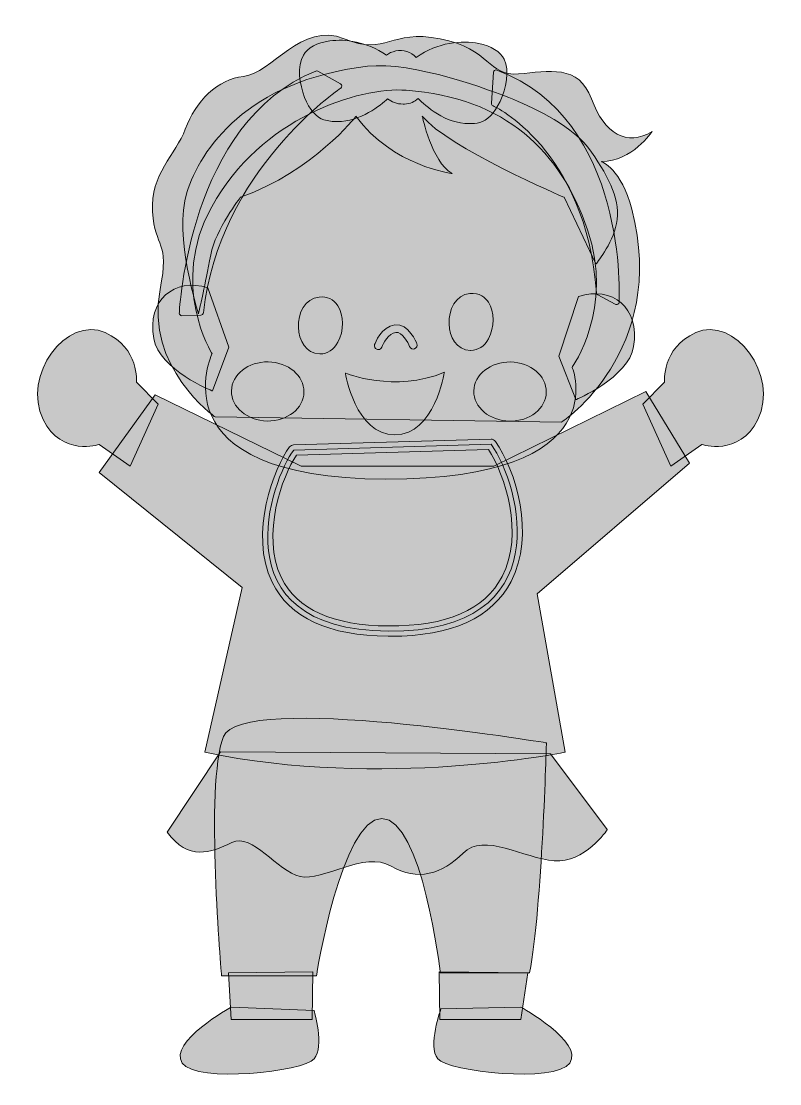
# Model space of a CAD drawing. Header units: inches. Extents: x 39 to 570, y -618 to -217.
# Drawn here: x 422.3 to 569.9, y -617.8 to -411.2 of the extents above; entities that cross this region are included whole.
import ezdxf

# ---------------------------------------------------------------- set-up
doc = ezdxf.new("R2010")
doc.units = ezdxf.units.IN
doc.header["$MEASUREMENT"] = 0
doc.layers.add('OBJECTS', color=7, linetype='Continuous')

# ---------------------------------------------------------------- blocks, each defined once
blk = doc.blocks.new('block 44')
at = {"layer": 'OBJECTS', "true_color": 0xf4e129}
h = blk.add_hatch(color=2, dxfattribs=at)
h.dxf.hatch_style = 2
edge = h.paths.add_edge_path()
edge.add_spline(control_points=[(494.12, -530.83), (493.98, -530.83), (493.84, -530.83), (493.69, -530.83), (482.09, -530.75), (474.5, -527.22), (471.12, -520.34), (466.47, -510.88), (471.59, -497.86), (474.5, -494.02), (474.69, -493.78), (474.97, -493.64), (475.27, -493.63), (475.27, -493.63), (513.69, -492.51), (513.69, -492.51), (514.03, -492.51), (514.34, -492.66), (514.53, -492.93), (518.56, -498.57), (522.32, -511.12), (517.62, -520.16), (513.94, -527.24), (506.04, -530.83), (494.12, -530.83)], knot_values=[0, 0, 0, 0, 1, 1, 1, 2, 2, 2, 3, 3, 3, 4, 4, 4, 5, 5, 5, 6, 6, 6, 7, 7, 7, 8, 8, 8, 8], degree=3, periodic=1)
edge = h.paths.add_edge_path()
edge.add_spline(control_points=[(475.82, -495.62), (473.17, -499.49), (468.85, -511.19), (472.91, -519.46), (475.93, -525.6), (482.93, -528.76), (493.71, -528.83), (505.03, -528.89), (512.5, -525.68), (515.85, -519.23), (520.18, -510.9), (516.38, -499.35), (513.2, -494.53), (513.2, -494.53), (475.82, -495.62), (475.82, -495.62)], knot_values=[0, 0, 0, 0, 1, 1, 1, 2, 2, 2, 3, 3, 3, 4, 4, 4, 5, 5, 5, 5], degree=3, periodic=1)
at = {"layer": 'OBJECTS', "lineweight": 0}
for points, knots in [([(513.72, -493.51), (519.51, -501.62), (527.1, -530.07), (493.7, -529.83), (460.3, -529.6), (471.09, -500.17), (475.3, -494.63), (475.3, -494.63), (513.72, -493.51), (513.72, -493.51)], [0, 0, 0, 0, 1, 1, 1, 2, 2, 2, 3, 3, 3, 3]), ([(494.12, -530.83), (493.98, -530.83), (493.84, -530.83), (493.69, -530.83), (482.09, -530.75), (474.5, -527.22), (471.12, -520.34), (466.47, -510.88), (471.59, -497.86), (474.5, -494.02), (474.69, -493.78), (474.97, -493.64), (475.27, -493.63), (475.27, -493.63), (513.69, -492.51), (513.69, -492.51), (514.03, -492.51), (514.34, -492.66), (514.53, -492.93), (518.56, -498.57), (522.32, -511.12), (517.62, -520.16), (513.94, -527.24), (506.04, -530.83), (494.12, -530.83)], [0, 0, 0, 0, 1, 1, 1, 2, 2, 2, 3, 3, 3, 4, 4, 4, 5, 5, 5, 6, 6, 6, 7, 7, 7, 8, 8, 8, 8]), ([(475.82, -495.62), (473.17, -499.49), (468.85, -511.19), (472.91, -519.46), (475.93, -525.6), (482.93, -528.76), (493.71, -528.83), (505.03, -528.89), (512.5, -525.68), (515.85, -519.23), (520.18, -510.9), (516.38, -499.35), (513.2, -494.53), (513.2, -494.53), (475.82, -495.62), (475.82, -495.62)], [0, 0, 0, 0, 1, 1, 1, 2, 2, 2, 3, 3, 3, 4, 4, 4, 5, 5, 5, 5])]:
    blk.add_open_spline(points, degree=3, knots=knots, dxfattribs=at)
blk = doc.blocks.new('block 43')
at = {"layer": 'OBJECTS', "true_color": 0xedccb1}
h = blk.add_hatch(color=254, dxfattribs=at)
h.dxf.hatch_style = 2
edge = h.paths.add_edge_path()
edge.add_spline(control_points=[(448.94, -485.68), (448.94, -485.68), (444.71, -481.45), (444.71, -481.45), (444.71, -481.45), (445.31, -474.8), (438.66, -471.78), (431.18, -468.38), (422.3, -480.16), (426.58, -488.71), (430.2, -495.96), (437.45, -493.54), (437.45, -493.54), (437.45, -493.54), (443.5, -497.77), (443.5, -497.77), (443.5, -497.77), (448.94, -485.68), (448.94, -485.68)], knot_values=[0, 0, 0, 0, 1, 1, 1, 2, 2, 2, 3, 3, 3, 4, 4, 4, 5, 5, 5, 6, 6, 6, 6], degree=3, periodic=1)
h = blk.add_hatch(color=254, dxfattribs=at)
h.dxf.hatch_style = 2
edge = h.paths.add_edge_path()
edge.add_spline(control_points=[(543.22, -485.68), (543.22, -485.68), (547.45, -481.45), (547.45, -481.45), (547.45, -481.45), (546.85, -474.8), (553.5, -471.78), (560.98, -468.38), (569.86, -480.16), (565.58, -488.71), (561.96, -495.96), (554.71, -493.54), (554.71, -493.54), (554.71, -493.54), (548.66, -497.77), (548.66, -497.77), (548.66, -497.77), (543.22, -485.68), (543.22, -485.68)], knot_values=[0, 0, 0, 0, 1, 1, 1, 2, 2, 2, 3, 3, 3, 4, 4, 4, 5, 5, 5, 6, 6, 6, 6], degree=3, periodic=1)
at = {"layer": 'OBJECTS', "true_color": 0xe6bbd3}
h = blk.add_hatch(color=254, dxfattribs=at)
h.dxf.hatch_style = 2
edge = h.paths.add_edge_path()
edge.add_spline(control_points=[(514.21, -497.77), (514.21, -497.77), (543.83, -483.27), (543.83, -483.27), (543.83, -483.27), (552.29, -497.17), (552.29, -497.17), (552.29, -497.17), (522.67, -522.55), (522.67, -522.55), (522.67, -522.55), (528.11, -553.38), (528.11, -553.38), (528.11, -553.38), (492.45, -560.63), (458, -553.38), (458, -553.38), (465.29, -521.34), (465.29, -521.34), (465.29, -521.34), (437.45, -498.98), (437.45, -498.98), (437.45, -498.98), (448.33, -483.87), (448.33, -483.87), (448.33, -483.87), (476.74, -497.77), (476.74, -497.77), (476.74, -497.77), (514.21, -497.77), (514.21, -497.77)], knot_values=[0, 0, 0, 0, 1, 1, 1, 2, 2, 2, 3, 3, 3, 4, 4, 4, 5, 5, 5, 6, 6, 6, 7, 7, 7, 8, 8, 8, 9, 9, 9, 10, 10, 10, 10], degree=3, periodic=1)
at = {"layer": 'OBJECTS', "lineweight": 0}
for points, knots in [([(448.94, -485.68), (448.94, -485.68), (444.71, -481.45), (444.71, -481.45), (444.71, -481.45), (445.31, -474.8), (438.66, -471.78), (431.18, -468.38), (422.3, -480.16), (426.58, -488.71), (430.2, -495.96), (437.45, -493.54), (437.45, -493.54), (437.45, -493.54), (443.5, -497.77), (443.5, -497.77), (443.5, -497.77), (448.94, -485.68), (448.94, -485.68)], [0, 0, 0, 0, 1, 1, 1, 2, 2, 2, 3, 3, 3, 4, 4, 4, 5, 5, 5, 6, 6, 6, 6]), ([(543.22, -485.68), (543.22, -485.68), (547.45, -481.45), (547.45, -481.45), (547.45, -481.45), (546.85, -474.8), (553.5, -471.78), (560.98, -468.38), (569.86, -480.16), (565.58, -488.71), (561.96, -495.96), (554.71, -493.54), (554.71, -493.54), (554.71, -493.54), (548.66, -497.77), (548.66, -497.77), (548.66, -497.77), (543.22, -485.68), (543.22, -485.68)], [0, 0, 0, 0, 1, 1, 1, 2, 2, 2, 3, 3, 3, 4, 4, 4, 5, 5, 5, 6, 6, 6, 6]), ([(514.21, -497.77), (514.21, -497.77), (543.83, -483.27), (543.83, -483.27), (543.83, -483.27), (552.29, -497.17), (552.29, -497.17), (552.29, -497.17), (522.67, -522.55), (522.67, -522.55), (522.67, -522.55), (528.11, -553.38), (528.11, -553.38), (528.11, -553.38), (492.45, -560.63), (458, -553.38), (458, -553.38), (465.29, -521.34), (465.29, -521.34), (465.29, -521.34), (437.45, -498.98), (437.45, -498.98), (437.45, -498.98), (448.33, -483.87), (448.33, -483.87), (448.33, -483.87), (476.74, -497.77), (476.74, -497.77), (476.74, -497.77), (514.21, -497.77), (514.21, -497.77)], [0, 0, 0, 0, 1, 1, 1, 2, 2, 2, 3, 3, 3, 4, 4, 4, 5, 5, 5, 6, 6, 6, 7, 7, 7, 8, 8, 8, 9, 9, 9, 10, 10, 10, 10])]:
    blk.add_open_spline(points, degree=3, knots=knots, dxfattribs=at)
at = {"layer": 'OBJECTS'}
blk.add_blockref('block 44', (0, 0), dxfattribs=at)
blk = doc.blocks.new('block 46')
at = {"layer": 'OBJECTS', "true_color": 0x82622c}
h = blk.add_hatch(color=37, dxfattribs=at)
h.dxf.hatch_style = 2
edge = h.paths.add_edge_path()
edge.add_spline(control_points=[(480.25, -464.87), (477.46, -465.13), (476.11, -468.04), (476.22, -470.76), (476.32, -473.3), (477.65, -475.87), (480.4, -475.92), (480.42, -475.92), (480.44, -475.92), (480.46, -475.92), (481.88, -475.92), (483.1, -475.12), (483.9, -473.65), (485.11, -471.46), (485.09, -468.41), (483.87, -466.55), (483.05, -465.3), (481.79, -464.71), (480.25, -464.87)], knot_values=[0, 0, 0, 0, 1, 1, 1, 2, 2, 2, 3, 3, 3, 4, 4, 4, 5, 5, 5, 6, 6, 6, 6], degree=3, periodic=1)
h = blk.add_hatch(color=37, dxfattribs=at)
h.dxf.hatch_style = 2
edge = h.paths.add_edge_path()
edge.add_spline(control_points=[(513.17, -465.87), (512.6, -465), (511.51, -464), (509.55, -464.19), (506.76, -464.45), (505.41, -467.35), (505.52, -470.08), (505.62, -472.62), (506.95, -475.19), (509.7, -475.24), (509.72, -475.24), (509.74, -475.24), (509.76, -475.24), (511.17, -475.24), (512.4, -474.43), (513.2, -472.97), (514.4, -470.78), (514.39, -467.73), (513.17, -465.87)], knot_values=[0, 0, 0, 0, 1, 1, 1, 2, 2, 2, 3, 3, 3, 4, 4, 4, 5, 5, 5, 6, 6, 6, 6], degree=3, periodic=1)
at = {"layer": 'OBJECTS', "lineweight": 0}
for points in [[(480.25, -464.87), (477.46, -465.13), (476.11, -468.04), (476.22, -470.76), (476.32, -473.3), (477.65, -475.87), (480.4, -475.92), (480.42, -475.92), (480.44, -475.92), (480.46, -475.92), (481.88, -475.92), (483.1, -475.12), (483.9, -473.65), (485.11, -471.46), (485.09, -468.41), (483.87, -466.55), (483.05, -465.3), (481.79, -464.71), (480.25, -464.87)], [(513.17, -465.87), (512.6, -465), (511.51, -464), (509.55, -464.19), (506.76, -464.45), (505.41, -467.35), (505.52, -470.08), (505.62, -472.62), (506.95, -475.19), (509.7, -475.24), (509.72, -475.24), (509.74, -475.24), (509.76, -475.24), (511.17, -475.24), (512.4, -474.43), (513.2, -472.97), (514.4, -470.78), (514.39, -467.73), (513.17, -465.87)]]:
    blk.add_open_spline(points, degree=3, knots=[0, 0, 0, 0, 1, 1, 1, 2, 2, 2, 3, 3, 3, 4, 4, 4, 5, 5, 5, 6, 6, 6, 6], dxfattribs=at)
blk = doc.blocks.new('block 47')
at = {"layer": 'OBJECTS', "true_color": 0xd78aa8}
h = blk.add_hatch(color=223, dxfattribs=at)
h.dxf.hatch_style = 2
edge = h.paths.add_edge_path()
edge.add_spline(control_points=[(516.23, -418.63), (515.51, -417.18), (513.71, -416.06), (511.29, -415.56), (508.08, -414.89), (503.33, -415.32), (499.13, -418.28), (498.07, -417.16), (496.67, -416.71), (495.16, -417.03), (494.43, -417.18), (493.83, -417.46), (493.33, -417.84), (489.55, -415.22), (485.31, -414.64), (482.32, -415.07), (479.87, -415.42), (478, -416.42), (477.19, -417.82), (475.94, -419.97), (476.42, -423.5), (477.43, -426.05), (478.38, -428.4), (479.73, -429.99), (481.14, -430.4), (482.03, -430.66), (482.91, -430.77), (483.77, -430.77), (488.33, -430.77), (492.23, -427.58), (493.57, -426.33), (494.36, -426.95), (495.36, -427.35), (496.6, -427.35), (496.69, -427.35), (496.79, -427.35), (496.88, -427.35), (497.94, -427.3), (498.83, -426.91), (499.5, -426.25), (500.96, -427.74), (504.8, -431.16), (509.46, -431.16), (510.12, -431.16), (510.8, -431.09), (511.49, -430.94), (512.93, -430.62), (514.38, -429.12), (515.47, -426.82), (516.65, -424.34), (517.34, -420.85), (516.23, -418.63)], knot_values=[0, 0, 0, 0, 1, 1, 1, 2, 2, 2, 3, 3, 3, 4, 4, 4, 5, 5, 5, 6, 6, 6, 7, 7, 7, 8, 8, 8, 9, 9, 9, 10, 10, 10, 11, 11, 11, 12, 12, 12, 13, 13, 13, 14, 14, 14, 15, 15, 15, 16, 16, 16, 17, 17, 17, 17], degree=3, periodic=1)
h = blk.add_hatch(color=223, dxfattribs=at)
h.dxf.hatch_style = 2
edge = h.paths.add_edge_path()
edge.add_spline(control_points=[(484.42, -423.41), (484.42, -423.41), (480.02, -420.96), (480.02, -420.96), (479.89, -420.89), (479.73, -420.88), (479.59, -420.93), (454.9, -430.77), (453.06, -467.61), (453.05, -467.98), (453.04, -468.12), (453.09, -468.25), (453.19, -468.35), (453.29, -468.45), (453.41, -468.5), (453.55, -468.5), (453.55, -468.5), (453.56, -468.5), (453.56, -468.5), (453.56, -468.5), (457.26, -468.37), (457.26, -468.37), (457.51, -468.36), (457.71, -468.17), (457.74, -467.93), (460.77, -440.23), (484.22, -424.42), (484.45, -424.26), (484.6, -424.17), (484.68, -424), (484.68, -423.83), (484.67, -423.65), (484.57, -423.5), (484.42, -423.41)], knot_values=[0, 0, 0, 0, 1, 1, 1, 2, 2, 2, 3, 3, 3, 4, 4, 4, 5, 5, 5, 6, 6, 6, 7, 7, 7, 8, 8, 8, 9, 9, 9, 10, 10, 10, 11, 11, 11, 11], degree=3, periodic=1)
h = blk.add_hatch(color=223, dxfattribs=at)
h.dxf.hatch_style = 2
edge = h.paths.add_edge_path()
edge.add_spline(control_points=[(514.84, -420.74), (514.69, -420.68), (514.52, -420.7), (514.39, -420.79), (514.26, -420.87), (514.17, -421.01), (514.16, -421.17), (514.16, -421.17), (513.76, -427.19), (513.76, -427.19), (513.75, -427.4), (513.87, -427.6), (514.06, -427.68), (514.24, -427.76), (532.1, -435.95), (534.22, -464.07), (534.23, -464.24), (534.33, -464.39), (534.48, -464.47), (534.48, -464.47), (537.87, -466.28), (537.87, -466.28), (537.95, -466.32), (538.03, -466.34), (538.11, -466.34), (538.19, -466.34), (538.28, -466.32), (538.35, -466.28), (538.5, -466.19), (538.6, -466.04), (538.61, -465.87), (538.63, -465.51), (540.45, -430.21), (514.84, -420.74)], knot_values=[0, 0, 0, 0, 1, 1, 1, 2, 2, 2, 3, 3, 3, 4, 4, 4, 5, 5, 5, 6, 6, 6, 7, 7, 7, 8, 8, 8, 9, 9, 9, 10, 10, 10, 11, 11, 11, 11], degree=3, periodic=1)
at = {"layer": 'OBJECTS', "lineweight": 0}
for points, knots in [([(516.23, -418.63), (515.51, -417.18), (513.71, -416.06), (511.29, -415.56), (508.08, -414.89), (503.33, -415.32), (499.13, -418.28), (498.07, -417.16), (496.67, -416.71), (495.16, -417.03), (494.43, -417.18), (493.83, -417.46), (493.33, -417.84), (489.55, -415.22), (485.31, -414.64), (482.32, -415.07), (479.87, -415.42), (478, -416.42), (477.19, -417.82), (475.94, -419.97), (476.42, -423.5), (477.43, -426.05), (478.38, -428.4), (479.73, -429.99), (481.14, -430.4), (482.03, -430.66), (482.91, -430.77), (483.77, -430.77), (488.33, -430.77), (492.23, -427.58), (493.57, -426.33), (494.36, -426.95), (495.36, -427.35), (496.6, -427.35), (496.69, -427.35), (496.79, -427.35), (496.88, -427.35), (497.94, -427.3), (498.83, -426.91), (499.5, -426.25), (500.96, -427.74), (504.8, -431.16), (509.46, -431.16), (510.12, -431.16), (510.8, -431.09), (511.49, -430.94), (512.93, -430.62), (514.38, -429.12), (515.47, -426.82), (516.65, -424.34), (517.34, -420.85), (516.23, -418.63)], [0, 0, 0, 0, 1, 1, 1, 2, 2, 2, 3, 3, 3, 4, 4, 4, 5, 5, 5, 6, 6, 6, 7, 7, 7, 8, 8, 8, 9, 9, 9, 10, 10, 10, 11, 11, 11, 12, 12, 12, 13, 13, 13, 14, 14, 14, 15, 15, 15, 16, 16, 16, 17, 17, 17, 17]), ([(484.42, -423.41), (484.42, -423.41), (480.02, -420.96), (480.02, -420.96), (479.89, -420.89), (479.73, -420.88), (479.59, -420.93), (454.9, -430.77), (453.06, -467.61), (453.05, -467.98), (453.04, -468.12), (453.09, -468.25), (453.19, -468.35), (453.29, -468.45), (453.41, -468.5), (453.55, -468.5), (453.55, -468.5), (453.56, -468.5), (453.56, -468.5), (453.56, -468.5), (457.26, -468.37), (457.26, -468.37), (457.51, -468.36), (457.71, -468.17), (457.74, -467.93), (460.77, -440.23), (484.22, -424.42), (484.45, -424.26), (484.6, -424.17), (484.68, -424), (484.68, -423.83), (484.67, -423.65), (484.57, -423.5), (484.42, -423.41)], [0, 0, 0, 0, 1, 1, 1, 2, 2, 2, 3, 3, 3, 4, 4, 4, 5, 5, 5, 6, 6, 6, 7, 7, 7, 8, 8, 8, 9, 9, 9, 10, 10, 10, 11, 11, 11, 11]), ([(514.84, -420.74), (514.69, -420.68), (514.52, -420.7), (514.39, -420.79), (514.26, -420.87), (514.17, -421.01), (514.16, -421.17), (514.16, -421.17), (513.76, -427.19), (513.76, -427.19), (513.75, -427.4), (513.87, -427.6), (514.06, -427.68), (514.24, -427.76), (532.1, -435.95), (534.22, -464.07), (534.23, -464.24), (534.33, -464.39), (534.48, -464.47), (534.48, -464.47), (537.87, -466.28), (537.87, -466.28), (537.95, -466.32), (538.03, -466.34), (538.11, -466.34), (538.19, -466.34), (538.28, -466.32), (538.35, -466.28), (538.5, -466.19), (538.6, -466.04), (538.61, -465.87), (538.63, -465.51), (540.45, -430.21), (514.84, -420.74)], [0, 0, 0, 0, 1, 1, 1, 2, 2, 2, 3, 3, 3, 4, 4, 4, 5, 5, 5, 6, 6, 6, 7, 7, 7, 8, 8, 8, 9, 9, 9, 10, 10, 10, 11, 11, 11, 11])]:
    blk.add_open_spline(points, degree=3, knots=knots, dxfattribs=at)
blk = doc.blocks.new('block 45')
at = {"layer": 'OBJECTS', "true_color": 0xac803c}
h = blk.add_hatch(color=45, dxfattribs=at)
h.dxf.hatch_style = 2
edge = h.paths.add_edge_path()
edge.add_spline(control_points=[(465.51, -421.97), (471.03, -421.42), (476.8, -411.25), (485.14, -414.66), (493.48, -418.07), (493.97, -412.71), (503.79, -414.66), (513.61, -416.61), (513.12, -421.97), (519.01, -421.48), (524.89, -420.99), (530.78, -419.53), (533.24, -426.35), (535.69, -433.18), (540.11, -435.61), (545.02, -432.69), (545.02, -432.69), (541.09, -438.54), (535.2, -438.54), (535.2, -438.54), (539.08, -439.97), (541.09, -447.8), (548.22, -475.5), (527.43, -489.19), (527.43, -489.19), (527.43, -489.19), (460, -488.18), (460, -488.18), (460, -488.18), (446.31, -478.55), (449.31, -463.39), (451.23, -453.72), (448.33, -455.59), (447.84, -448.28), (447.35, -440.97), (452.4, -437.16), (454.22, -432.2), (456.18, -426.84), (460.6, -422.45), (465.51, -421.97)], knot_values=[0, 0, 0, 0, 1, 1, 1, 2, 2, 2, 3, 3, 3, 4, 4, 4, 5, 5, 5, 6, 6, 6, 7, 7, 7, 8, 8, 8, 9, 9, 9, 10, 10, 10, 11, 11, 11, 12, 12, 12, 13, 13, 13, 13], degree=3, periodic=1)
h = blk.add_hatch(color=45, dxfattribs=at)
h.dxf.hatch_style = 2
edge = h.paths.add_edge_path()
edge.add_spline(control_points=[(489.65, -420.01), (498.48, -418.97), (513.66, -424.64), (518.11, -426.49), (522.55, -428.34), (529.67, -431.58), (533.22, -436.68), (536.78, -441.77), (539, -446.4), (538.12, -450.56), (537.23, -454.73), (534.11, -458.43), (534.11, -458.43), (534.11, -458.43), (527.89, -445.47), (527.89, -445.47), (527.89, -445.47), (505.21, -435.75), (500.32, -429.73), (500.32, -429.73), (502.1, -438.53), (506.1, -440.84), (506.1, -440.84), (494.54, -439.45), (487.42, -429.73), (487.42, -429.73), (479.17, -440.38), (464.97, -445.47), (464.97, -445.47), (460.09, -451.7), (459.16, -456.64), (457.97, -463.03), (457.21, -466.12), (456.8, -468.13), (456.8, -468.13), (451.85, -452.88), (454.52, -444.55), (457.19, -436.21), (466.08, -422.79), (489.65, -420.01)], knot_values=[0, 0, 0, 0, 1, 1, 1, 2, 2, 2, 3, 3, 3, 4, 4, 4, 5, 5, 5, 6, 6, 6, 7, 7, 7, 8, 8, 8, 9, 9, 9, 10, 10, 10, 11, 11, 11, 12, 12, 12, 13, 13, 13, 13], degree=3, periodic=1)
at = {"layer": 'OBJECTS', "true_color": 0xedccb1}
h = blk.add_hatch(color=254, dxfattribs=at)
h.dxf.hatch_style = 2
edge = h.paths.add_edge_path()
edge.add_spline(control_points=[(497.2, -424.66), (516.57, -426.11), (527.27, -436.49), (532.47, -451.79), (537.66, -467.08), (529.48, -478.51), (529.48, -478.51), (529.48, -478.51), (538.51, -500.39), (493.23, -500.27), (447.95, -500.14), (459.43, -475.85), (459.43, -475.85), (459.43, -475.85), (450.96, -462.55), (459.35, -447.31), (468.88, -430.02), (488.01, -423.97), (497.2, -424.66)], knot_values=[0, 0, 0, 0, 1, 1, 1, 2, 2, 2, 3, 3, 3, 4, 4, 4, 5, 5, 5, 6, 6, 6, 6], degree=3, periodic=1)
h = blk.add_hatch(color=254, dxfattribs=at)
h.dxf.hatch_style = 2
edge = h.paths.add_edge_path()
edge.add_spline(control_points=[(458.63, -463.07), (452.05, -461.03), (446.75, -465.49), (448.07, -472.94), (449.15, -479.03), (459.48, -483.13), (459.48, -483.13), (459.48, -483.13), (462.67, -474.65), (462.67, -474.65), (462.67, -474.65), (458.63, -463.07), (458.63, -463.07)], knot_values=[0, 0, 0, 0, 1, 1, 1, 2, 2, 2, 3, 3, 3, 4, 4, 4, 4], degree=3, periodic=1)
h = blk.add_hatch(color=254, dxfattribs=at)
h.dxf.hatch_style = 2
edge = h.paths.add_edge_path()
edge.add_spline(control_points=[(530.73, -464.75), (537.28, -462.62), (542.65, -467), (541.43, -474.47), (540.44, -480.57), (530.18, -484.82), (530.18, -484.82), (530.18, -484.82), (526.86, -476.38), (526.86, -476.38), (526.86, -476.38), (530.73, -464.75), (530.73, -464.75)], knot_values=[0, 0, 0, 0, 1, 1, 1, 2, 2, 2, 3, 3, 3, 4, 4, 4, 4], degree=3, periodic=1)
at = {"layer": 'OBJECTS', "true_color": 0xc88662}
h = blk.add_hatch(color=23, dxfattribs=at)
h.dxf.hatch_style = 2
edge = h.paths.add_edge_path()
edge.add_spline(control_points=[(491.75, -475.09), (491.66, -475.09), (491.58, -475.08), (491.49, -475.04), (491.1, -474.9), (490.9, -474.47), (491.05, -474.08), (491.1, -473.94), (492.39, -470.57), (494.97, -470.26), (497.7, -469.95), (499.19, -473.79), (499.26, -473.96), (499.41, -474.34), (499.21, -474.78), (498.83, -474.93), (498.44, -475.08), (498.01, -474.89), (497.86, -474.5), (497.56, -473.74), (496.41, -471.61), (495.15, -471.75), (493.76, -471.92), (492.73, -473.87), (492.45, -474.61), (492.34, -474.91), (492.05, -475.09), (491.75, -475.09)], knot_values=[0, 0, 0, 0, 1, 1, 1, 2, 2, 2, 3, 3, 3, 4, 4, 4, 5, 5, 5, 6, 6, 6, 7, 7, 7, 8, 8, 8, 9, 9, 9, 9], degree=3, periodic=1)
at = {"layer": 'OBJECTS', "true_color": 0xd88886}
h = blk.add_hatch(color=23, dxfattribs=at)
h.dxf.hatch_style = 2
edge = h.paths.add_edge_path()
edge.add_spline(control_points=[(477.3, -483.34), (477.25, -486.52), (474.06, -489.04), (470.16, -488.98), (466.27, -488.92), (463.15, -486.3), (463.2, -483.12), (463.25, -479.94), (466.45, -477.42), (470.35, -477.48), (474.24, -477.54), (477.35, -480.17), (477.3, -483.34)], knot_values=[0, 0, 0, 0, 1, 1, 1, 2, 2, 2, 3, 3, 3, 4, 4, 4, 4], degree=3, periodic=1)
h = blk.add_hatch(color=23, dxfattribs=at)
h.dxf.hatch_style = 2
edge = h.paths.add_edge_path()
edge.add_spline(control_points=[(524.44, -483.36), (524.39, -486.54), (521.19, -489.06), (517.3, -489), (513.41, -488.94), (510.29, -486.32), (510.34, -483.14), (510.39, -479.96), (513.59, -477.44), (517.48, -477.5), (521.38, -477.56), (524.49, -480.19), (524.44, -483.36)], knot_values=[0, 0, 0, 0, 1, 1, 1, 2, 2, 2, 3, 3, 3, 4, 4, 4, 4], degree=3, periodic=1)
at = {"layer": 'OBJECTS', "lineweight": 0}
for points, knots in [([(465.51, -421.97), (471.03, -421.42), (476.8, -411.25), (485.14, -414.66), (493.48, -418.07), (493.97, -412.71), (503.79, -414.66), (513.61, -416.61), (513.12, -421.97), (519.01, -421.48), (524.89, -420.99), (530.78, -419.53), (533.24, -426.35), (535.69, -433.18), (540.11, -435.61), (545.02, -432.69), (545.02, -432.69), (541.09, -438.54), (535.2, -438.54), (535.2, -438.54), (539.08, -439.97), (541.09, -447.8), (548.22, -475.5), (527.43, -489.19), (527.43, -489.19), (527.43, -489.19), (460, -488.18), (460, -488.18), (460, -488.18), (446.31, -478.55), (449.31, -463.39), (451.23, -453.72), (448.33, -455.59), (447.84, -448.28), (447.35, -440.97), (452.4, -437.16), (454.22, -432.2), (456.18, -426.84), (460.6, -422.45), (465.51, -421.97)], [0, 0, 0, 0, 1, 1, 1, 2, 2, 2, 3, 3, 3, 4, 4, 4, 5, 5, 5, 6, 6, 6, 7, 7, 7, 8, 8, 8, 9, 9, 9, 10, 10, 10, 11, 11, 11, 12, 12, 12, 13, 13, 13, 13]), ([(489.65, -420.01), (498.48, -418.97), (513.66, -424.64), (518.11, -426.49), (522.55, -428.34), (529.67, -431.58), (533.22, -436.68), (536.78, -441.77), (539, -446.4), (538.12, -450.56), (537.23, -454.73), (534.11, -458.43), (534.11, -458.43), (534.11, -458.43), (527.89, -445.47), (527.89, -445.47), (527.89, -445.47), (505.21, -435.75), (500.32, -429.73), (500.32, -429.73), (502.1, -438.53), (506.1, -440.84), (506.1, -440.84), (494.54, -439.45), (487.42, -429.73), (487.42, -429.73), (479.17, -440.38), (464.97, -445.47), (464.97, -445.47), (460.09, -451.7), (459.16, -456.64), (457.97, -463.03), (457.21, -466.12), (456.8, -468.13), (456.8, -468.13), (451.85, -452.88), (454.52, -444.55), (457.19, -436.21), (466.08, -422.79), (489.65, -420.01)], [0, 0, 0, 0, 1, 1, 1, 2, 2, 2, 3, 3, 3, 4, 4, 4, 5, 5, 5, 6, 6, 6, 7, 7, 7, 8, 8, 8, 9, 9, 9, 10, 10, 10, 11, 11, 11, 12, 12, 12, 13, 13, 13, 13]), ([(497.2, -424.66), (516.57, -426.11), (527.27, -436.49), (532.47, -451.79), (537.66, -467.08), (529.48, -478.51), (529.48, -478.51), (529.48, -478.51), (538.51, -500.39), (493.23, -500.27), (447.95, -500.14), (459.43, -475.85), (459.43, -475.85), (459.43, -475.85), (450.96, -462.55), (459.35, -447.31), (468.88, -430.02), (488.01, -423.97), (497.2, -424.66)], [0, 0, 0, 0, 1, 1, 1, 2, 2, 2, 3, 3, 3, 4, 4, 4, 5, 5, 5, 6, 6, 6, 6]), ([(458.63, -463.07), (452.05, -461.03), (446.75, -465.49), (448.07, -472.94), (449.15, -479.03), (459.48, -483.13), (459.48, -483.13), (459.48, -483.13), (462.67, -474.65), (462.67, -474.65), (462.67, -474.65), (458.63, -463.07), (458.63, -463.07)], [0, 0, 0, 0, 1, 1, 1, 2, 2, 2, 3, 3, 3, 4, 4, 4, 4]), ([(530.73, -464.75), (537.28, -462.62), (542.65, -467), (541.43, -474.47), (540.44, -480.57), (530.18, -484.82), (530.18, -484.82), (530.18, -484.82), (526.86, -476.38), (526.86, -476.38), (526.86, -476.38), (530.73, -464.75), (530.73, -464.75)], [0, 0, 0, 0, 1, 1, 1, 2, 2, 2, 3, 3, 3, 4, 4, 4, 4]), ([(491.75, -475.09), (491.66, -475.09), (491.58, -475.08), (491.49, -475.04), (491.1, -474.9), (490.9, -474.47), (491.05, -474.08), (491.1, -473.94), (492.39, -470.57), (494.97, -470.26), (497.7, -469.95), (499.19, -473.79), (499.26, -473.96), (499.41, -474.34), (499.21, -474.78), (498.83, -474.93), (498.44, -475.08), (498.01, -474.89), (497.86, -474.5), (497.56, -473.74), (496.41, -471.61), (495.15, -471.75), (493.76, -471.92), (492.73, -473.87), (492.45, -474.61), (492.34, -474.91), (492.05, -475.09), (491.75, -475.09)], [0, 0, 0, 0, 1, 1, 1, 2, 2, 2, 3, 3, 3, 4, 4, 4, 5, 5, 5, 6, 6, 6, 7, 7, 7, 8, 8, 8, 9, 9, 9, 9]), ([(477.3, -483.34), (477.25, -486.52), (474.06, -489.04), (470.16, -488.98), (466.27, -488.92), (463.15, -486.3), (463.2, -483.12), (463.25, -479.94), (466.45, -477.42), (470.35, -477.48), (474.24, -477.54), (477.35, -480.17), (477.3, -483.34)], [0, 0, 0, 0, 1, 1, 1, 2, 2, 2, 3, 3, 3, 4, 4, 4, 4]), ([(524.44, -483.36), (524.39, -486.54), (521.19, -489.06), (517.3, -489), (513.41, -488.94), (510.29, -486.32), (510.34, -483.14), (510.39, -479.96), (513.59, -477.44), (517.48, -477.5), (521.38, -477.56), (524.49, -480.19), (524.44, -483.36)], [0, 0, 0, 0, 1, 1, 1, 2, 2, 2, 3, 3, 3, 4, 4, 4, 4])]:
    blk.add_open_spline(points, degree=3, knots=knots, dxfattribs=at)
at = {"layer": 'OBJECTS'}
for name in ['block 47', 'block 46']:
    blk.add_blockref(name, (0, 0), dxfattribs=at)
blk = doc.blocks.new('block 42')
at = {"layer": 'OBJECTS', "true_color": 0xd88886}
h = blk.add_hatch(color=23, dxfattribs=at)
h.dxf.hatch_style = 2
edge = h.paths.add_edge_path()
edge.add_spline(control_points=[(485.35, -479.66), (485.35, -479.66), (494.98, -483.56), (504.62, -479.5), (504.62, -479.5), (502.69, -491.67), (494.98, -491.67), (487.28, -491.67), (485.35, -479.66), (485.35, -479.66)], knot_values=[0, 0, 0, 0, 1, 1, 1, 2, 2, 2, 3, 3, 3, 3], degree=3, periodic=1)
at = {"layer": 'OBJECTS', "true_color": 0xb4b4b4}
h = blk.add_hatch(color=253, dxfattribs=at)
h.dxf.hatch_style = 2
edge = h.paths.add_edge_path()
edge.add_spline(control_points=[(524.47, -551.56), (524.47, -551.56), (523.62, -583.59), (521.2, -596.29), (521.2, -596.29), (503.82, -596.29), (503.82, -596.29), (503.82, -596.29), (500.3, -566.26), (492.45, -566.26), (484.59, -566.26), (479.72, -596.89), (479.72, -596.89), (479.72, -596.89), (461.29, -596.89), (461.29, -596.89), (461.29, -596.89), (457.97, -559.67), (461.63, -550.35), (465.05, -541.66), (524.47, -551.56), (524.47, -551.56)], knot_values=[0, 0, 0, 0, 1, 1, 1, 2, 2, 2, 3, 3, 3, 4, 4, 4, 5, 5, 5, 6, 6, 6, 7, 7, 7, 7], degree=3, periodic=1)
at = {"layer": 'OBJECTS', "true_color": 0xd78aa8}
h = blk.add_hatch(color=223, dxfattribs=at)
h.dxf.hatch_style = 2
edge = h.paths.add_edge_path()
edge.add_spline(control_points=[(525.24, -553.69), (525.24, -553.69), (536.31, -568.42), (536.31, -568.42), (536.31, -568.42), (531.88, -575.02), (525.98, -574.51), (520.07, -574), (512.32, -568.92), (508.26, -572.99), (504.2, -577.05), (499.41, -578.57), (494.24, -575.53), (489.08, -572.48), (480.96, -578.57), (476.53, -577.56), (472.1, -576.54), (467.31, -568.92), (463.25, -570.95), (459.19, -572.99), (454.76, -574.51), (450.7, -568.92), (450.7, -568.92), (461.04, -553.29), (461.04, -553.29), (461.04, -553.29), (525.24, -553.69), (525.24, -553.69)], knot_values=[0, 0, 0, 0, 1, 1, 1, 2, 2, 2, 3, 3, 3, 4, 4, 4, 5, 5, 5, 6, 6, 6, 7, 7, 7, 8, 8, 8, 9, 9, 9, 9], degree=3, periodic=1)
at = {"layer": 'OBJECTS', "true_color": 0xedccb1}
h = blk.add_hatch(color=254, dxfattribs=at)
h.dxf.hatch_style = 2
h.paths.add_polyline_path([(462.62, -596.29), (463.16, -605.35), (478.9, -605.35), (479.03, -596.09)])
h = blk.add_hatch(color=254, dxfattribs=at)
h.dxf.hatch_style = 2
h.paths.add_polyline_path([(520.86, -596.29), (519.47, -605.35), (503.73, -605.35), (503.6, -596.09)])
at = {"layer": 'OBJECTS', "true_color": 0xd78aa8}
h = blk.add_hatch(color=223, dxfattribs=at)
h.dxf.hatch_style = 2
edge = h.paths.add_edge_path()
edge.add_spline(control_points=[(463.18, -602.94), (463.18, -602.94), (450.79, -609.78), (453.61, -613.81), (456.43, -617.84), (477.29, -615.43), (479.3, -613.01), (481.31, -610.59), (479.26, -603.58), (479.26, -603.58), (479.26, -603.58), (463.18, -602.94), (463.18, -602.94)], knot_values=[0, 0, 0, 0, 1, 1, 1, 2, 2, 2, 3, 3, 3, 4, 4, 4, 4], degree=3, periodic=1)
h = blk.add_hatch(color=223, dxfattribs=at)
h.dxf.hatch_style = 2
edge = h.paths.add_edge_path()
edge.add_spline(control_points=[(519.45, -602.94), (519.45, -602.94), (531.84, -609.78), (529.02, -613.81), (526.2, -617.84), (505.35, -615.43), (503.33, -613.01), (501.32, -610.59), (503.94, -603.29), (503.94, -603.29), (503.94, -603.29), (519.45, -602.94), (519.45, -602.94)], knot_values=[0, 0, 0, 0, 1, 1, 1, 2, 2, 2, 3, 3, 3, 4, 4, 4, 4], degree=3, periodic=1)
at = {"layer": 'OBJECTS', "lineweight": 0}
for points in [[(462.62, -596.29), (463.16, -605.35), (478.9, -605.35), (479.03, -596.09), (462.62, -596.29)], [(520.86, -596.29), (519.47, -605.35), (503.73, -605.35), (503.6, -596.09), (520.86, -596.29)]]:
    blk.add_lwpolyline(points, dxfattribs=at)
for points, knots in [([(485.35, -479.66), (485.35, -479.66), (494.98, -483.56), (504.62, -479.5), (504.62, -479.5), (502.69, -491.67), (494.98, -491.67), (487.28, -491.67), (485.35, -479.66), (485.35, -479.66)], [0, 0, 0, 0, 1, 1, 1, 2, 2, 2, 3, 3, 3, 3]), ([(524.47, -551.56), (524.47, -551.56), (523.62, -583.59), (521.2, -596.29), (521.2, -596.29), (503.82, -596.29), (503.82, -596.29), (503.82, -596.29), (500.3, -566.26), (492.45, -566.26), (484.59, -566.26), (479.72, -596.89), (479.72, -596.89), (479.72, -596.89), (461.29, -596.89), (461.29, -596.89), (461.29, -596.89), (457.97, -559.67), (461.63, -550.35), (465.05, -541.66), (524.47, -551.56), (524.47, -551.56)], [0, 0, 0, 0, 1, 1, 1, 2, 2, 2, 3, 3, 3, 4, 4, 4, 5, 5, 5, 6, 6, 6, 7, 7, 7, 7]), ([(525.24, -553.69), (525.24, -553.69), (536.31, -568.42), (536.31, -568.42), (536.31, -568.42), (531.88, -575.02), (525.98, -574.51), (520.07, -574), (512.32, -568.92), (508.26, -572.99), (504.2, -577.05), (499.41, -578.57), (494.24, -575.53), (489.08, -572.48), (480.96, -578.57), (476.53, -577.56), (472.1, -576.54), (467.31, -568.92), (463.25, -570.95), (459.19, -572.99), (454.76, -574.51), (450.7, -568.92), (450.7, -568.92), (461.04, -553.29), (461.04, -553.29), (461.04, -553.29), (525.24, -553.69), (525.24, -553.69)], [0, 0, 0, 0, 1, 1, 1, 2, 2, 2, 3, 3, 3, 4, 4, 4, 5, 5, 5, 6, 6, 6, 7, 7, 7, 8, 8, 8, 9, 9, 9, 9]), ([(463.18, -602.94), (463.18, -602.94), (450.79, -609.78), (453.61, -613.81), (456.43, -617.84), (477.29, -615.43), (479.3, -613.01), (481.31, -610.59), (479.26, -603.58), (479.26, -603.58), (479.26, -603.58), (463.18, -602.94), (463.18, -602.94)], [0, 0, 0, 0, 1, 1, 1, 2, 2, 2, 3, 3, 3, 4, 4, 4, 4]), ([(519.45, -602.94), (519.45, -602.94), (531.84, -609.78), (529.02, -613.81), (526.2, -617.84), (505.35, -615.43), (503.33, -613.01), (501.32, -610.59), (503.94, -603.29), (503.94, -603.29), (503.94, -603.29), (519.45, -602.94), (519.45, -602.94)], [0, 0, 0, 0, 1, 1, 1, 2, 2, 2, 3, 3, 3, 4, 4, 4, 4])]:
    blk.add_open_spline(points, degree=3, knots=knots, dxfattribs=at)
at = {"layer": 'OBJECTS'}
for name in ['block 45', 'block 43']:
    blk.add_blockref(name, (0, 0), dxfattribs=at)

msp = doc.modelspace()

# ---------------------------------------------------------------- block references
at = {"layer": 'OBJECTS'}
msp.add_blockref('block 42', (0, 0), dxfattribs=at)

doc.saveas('drawing.dxf')
